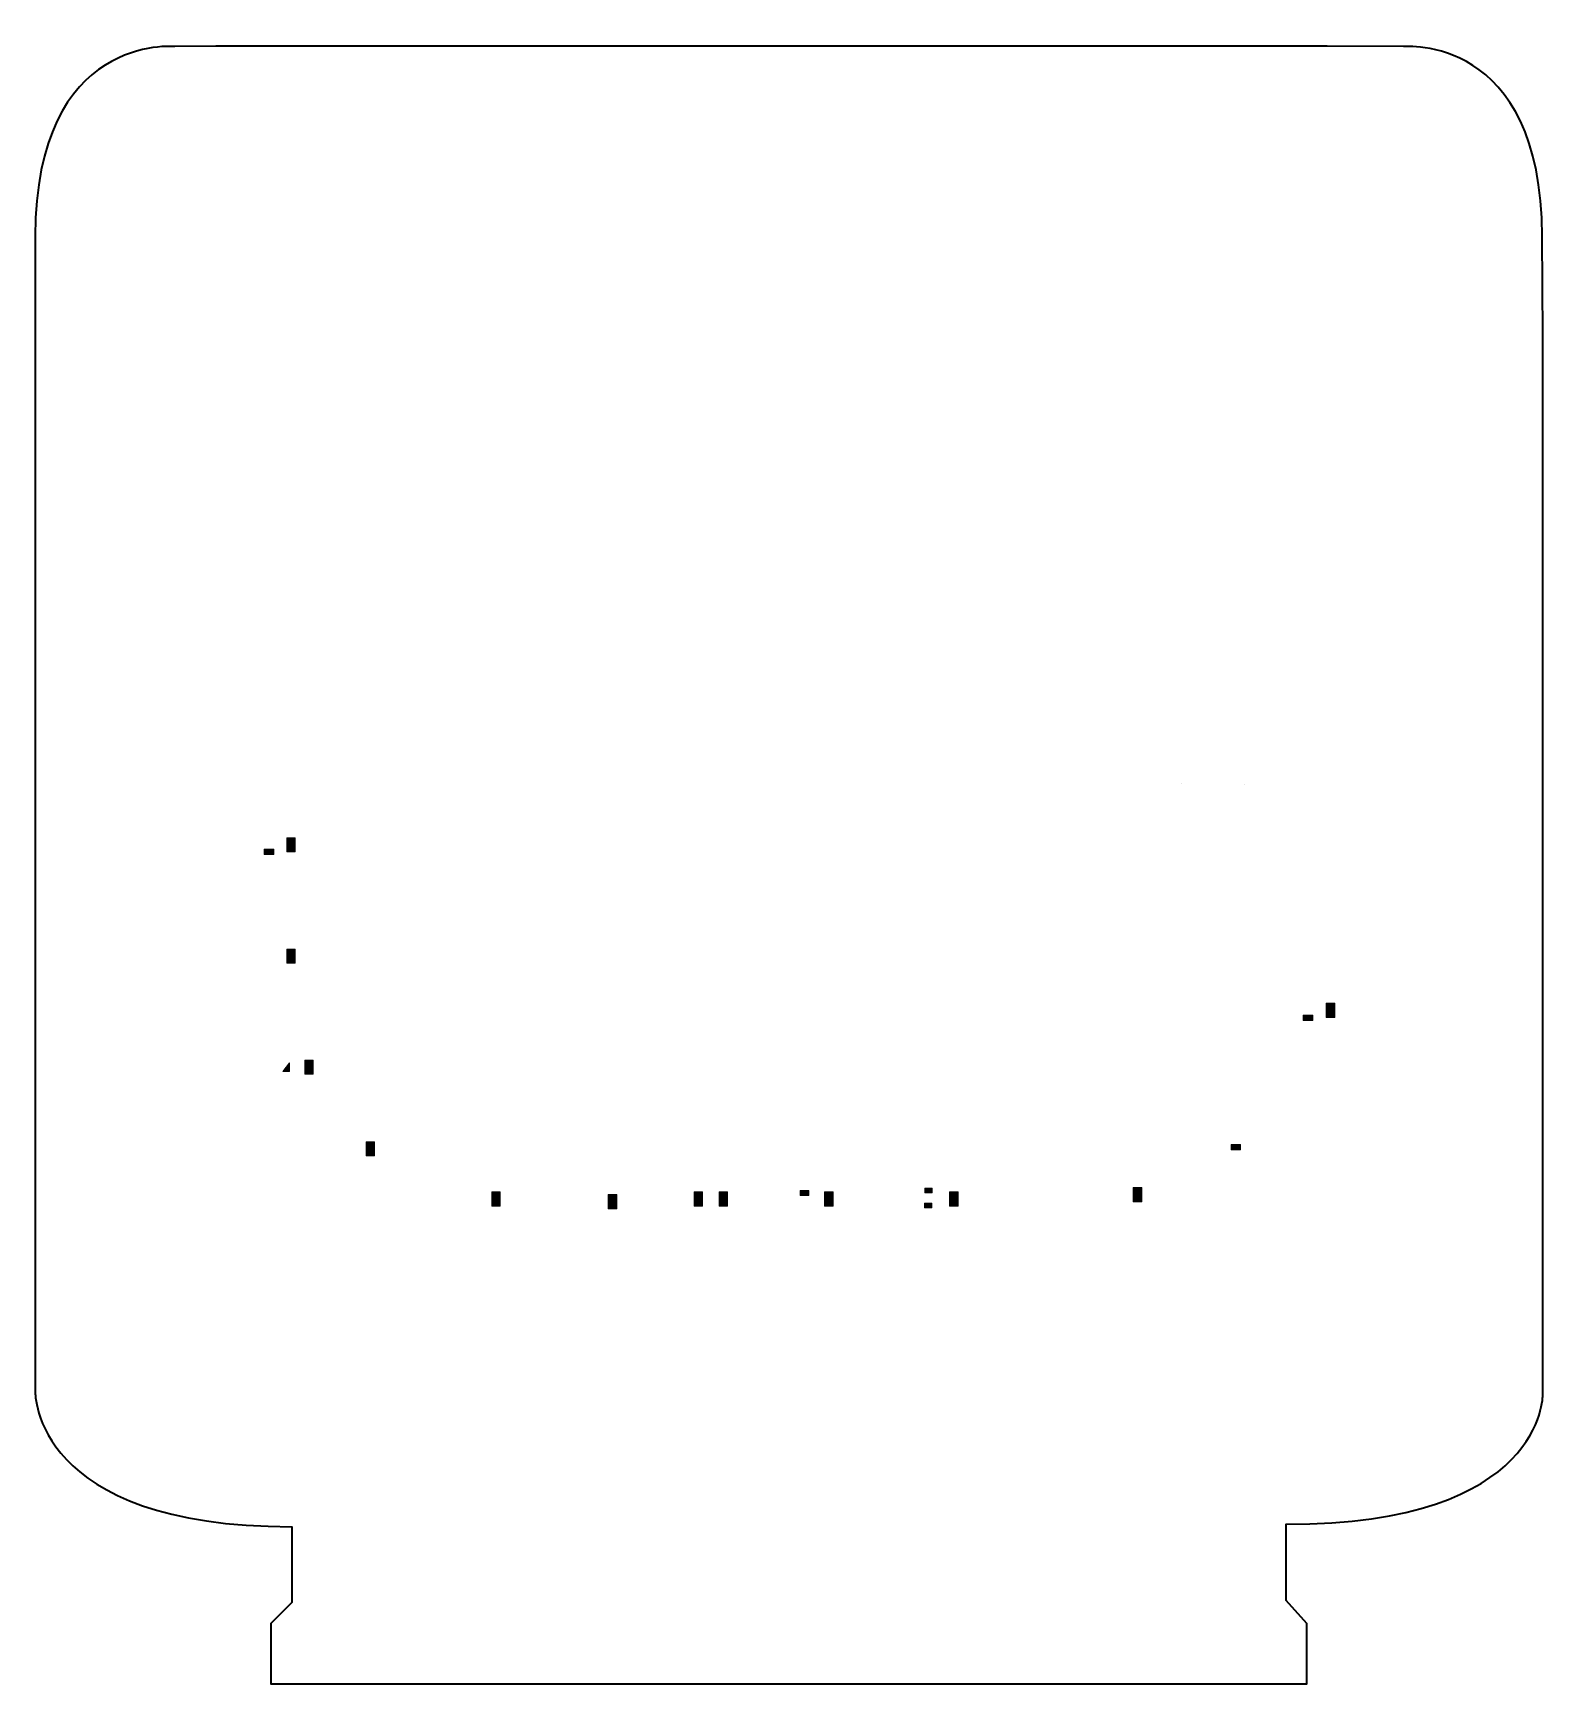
# Model space of a CAD drawing. Header units: inches. Extents: x 46 to 178, y -208 to -64.
import ezdxf

# ---------------------------------------------------------------- set-up
doc = ezdxf.new("R2010")
doc.units = ezdxf.units.IN
doc.header["$MEASUREMENT"] = 0
doc.layers.add('EXes and OHs They Haunt Me', color=7, linetype='Continuous')

msp = doc.modelspace()

# ---------------------------------------------------------------- hatches: boundary and pattern name
at = {"layer": 'EXes and OHs They Haunt Me', "true_color": 0x009344}
h = msp.add_hatch(color=114, dxfattribs=at)
h.dxf.hatch_style = 2
h.paths.add_polyline_path([(67.76, -133.91), (67.76, -135.14), (68.5, -135.14), (68.5, -133.91)])
h = msp.add_hatch(color=114, dxfattribs=at)
h.dxf.hatch_style = 2
h.paths.add_polyline_path([(65.8, -134.91), (65.8, -135.38), (66.64, -135.38), (66.64, -134.91)])
h = msp.add_hatch(color=114, dxfattribs=at)
h.dxf.hatch_style = 2
h.paths.add_polyline_path([(67.76, -143.64), (67.76, -144.87), (68.5, -144.87), (68.5, -143.64)])
h = msp.add_hatch(color=114, dxfattribs=at)
h.dxf.hatch_style = 2
h.paths.add_polyline_path([(158.66, -148.37), (158.66, -149.61), (159.41, -149.61), (159.41, -148.37)])
h = msp.add_hatch(color=114, dxfattribs=at)
h.dxf.hatch_style = 2
h.paths.add_polyline_path([(156.66, -149.42), (156.66, -149.89), (157.5, -149.89), (157.5, -149.42)])
h = msp.add_hatch(color=114, dxfattribs=at)
h.dxf.hatch_style = 2
h.paths.add_polyline_path([(67.99, -153.6), (67.43, -154.35), (67.99, -154.35)])
h = msp.add_hatch(color=114, dxfattribs=at)
h.dxf.hatch_style = 2
h.paths.add_polyline_path([(69.34, -153.35), (69.34, -154.59), (70.08, -154.59), (70.08, -153.35)])
h = msp.add_hatch(color=114, dxfattribs=at)
h.dxf.hatch_style = 2
h.paths.add_polyline_path([(74.7, -160.49), (74.7, -161.73), (75.44, -161.73), (75.44, -160.49)])
h = msp.add_hatch(color=114, dxfattribs=at)
h.dxf.hatch_style = 2
h.paths.add_polyline_path([(150.34, -160.73), (150.34, -161.2), (151.17, -161.2), (151.17, -160.73)])
h = msp.add_hatch(color=114, dxfattribs=at)
h.dxf.hatch_style = 2
h.paths.add_polyline_path([(123.56, -164.54), (123.56, -164.97), (124.21, -164.97), (124.21, -164.54)])
h = msp.add_hatch(color=114, dxfattribs=at)
h.dxf.hatch_style = 2
h.paths.add_polyline_path([(141.78, -164.5), (141.78, -165.73), (142.53, -165.73), (142.53, -164.5)])
h = msp.add_hatch(color=114, dxfattribs=at)
h.dxf.hatch_style = 2
h.paths.add_polyline_path([(85.69, -164.88), (85.69, -166.11), (86.43, -166.11), (86.43, -164.88)])
h = msp.add_hatch(color=114, dxfattribs=at)
h.dxf.hatch_style = 2
h.paths.add_polyline_path([(95.88, -165.11), (95.88, -166.35), (96.62, -166.35), (96.62, -165.11)])
h = msp.add_hatch(color=114, dxfattribs=at)
h.dxf.hatch_style = 2
h.paths.add_polyline_path([(103.39, -164.88), (103.39, -166.11), (104.13, -166.11), (104.13, -164.88)])
h = msp.add_hatch(color=114, dxfattribs=at)
h.dxf.hatch_style = 2
h.paths.add_polyline_path([(105.57, -164.88), (105.57, -166.11), (106.31, -166.11), (106.31, -164.88)])
h = msp.add_hatch(color=114, dxfattribs=at)
h.dxf.hatch_style = 2
h.paths.add_polyline_path([(112.67, -164.75), (112.67, -165.19), (113.42, -165.19), (113.42, -164.75)])
h = msp.add_hatch(color=114, dxfattribs=at)
h.dxf.hatch_style = 2
h.paths.add_polyline_path([(114.8, -164.88), (114.8, -166.11), (115.54, -166.11), (115.54, -164.88)])
h = msp.add_hatch(color=114, dxfattribs=at)
h.dxf.hatch_style = 2
h.paths.add_polyline_path([(123.53, -165.85), (123.53, -166.28), (124.18, -166.28), (124.18, -165.85)])
h = msp.add_hatch(color=114, dxfattribs=at)
h.dxf.hatch_style = 2
h.paths.add_polyline_path([(125.73, -164.88), (125.73, -166.11), (126.48, -166.11), (126.48, -164.88)])

# ---------------------------------------------------------------- linework, layer by layer
at = {"layer": 'EXes and OHs They Haunt Me', "color": 179, "lineweight": 35, "true_color": 0x231f20}
for points in [[(145.99, -129.16), (145.99, -129.16)], [(151.52, -129.29), (151.52, -129.29)]]:
    msp.add_lwpolyline(points, dxfattribs=at)
at = {"layer": 'EXes and OHs They Haunt Me', "lineweight": 0}
for points in [[(67.76, -133.91), (67.76, -135.14), (68.5, -135.14), (68.5, -133.91), (67.76, -133.91)], [(65.8, -134.91), (65.8, -135.38), (66.64, -135.38), (66.64, -134.91), (65.8, -134.91)], [(67.76, -143.64), (67.76, -144.87), (68.5, -144.87), (68.5, -143.64), (67.76, -143.64)], [(158.66, -148.37), (158.66, -149.61), (159.41, -149.61), (159.41, -148.37), (158.66, -148.37)], [(156.66, -149.42), (156.66, -149.89), (157.5, -149.89), (157.5, -149.42), (156.66, -149.42)], [(67.99, -153.6), (67.43, -154.35), (67.99, -154.35), (67.99, -153.6)], [(69.34, -153.35), (69.34, -154.59), (70.08, -154.59), (70.08, -153.35), (69.34, -153.35)], [(74.7, -160.49), (74.7, -161.73), (75.44, -161.73), (75.44, -160.49), (74.7, -160.49)], [(150.34, -160.73), (150.34, -161.2), (151.17, -161.2), (151.17, -160.73), (150.34, -160.73)], [(123.56, -164.54), (123.56, -164.97), (124.21, -164.97), (124.21, -164.54), (123.56, -164.54)], [(141.78, -164.5), (141.78, -165.73), (142.53, -165.73), (142.53, -164.5), (141.78, -164.5)], [(85.69, -164.88), (85.69, -166.11), (86.43, -166.11), (86.43, -164.88), (85.69, -164.88)], [(95.88, -165.11), (95.88, -166.35), (96.62, -166.35), (96.62, -165.11), (95.88, -165.11)], [(103.39, -164.88), (103.39, -166.11), (104.13, -166.11), (104.13, -164.88), (103.39, -164.88)], [(105.57, -164.88), (105.57, -166.11), (106.31, -166.11), (106.31, -164.88), (105.57, -164.88)], [(112.67, -164.75), (112.67, -165.19), (113.42, -165.19), (113.42, -164.75), (112.67, -164.75)], [(114.8, -164.88), (114.8, -166.11), (115.54, -166.11), (115.54, -164.88), (114.8, -164.88)], [(123.53, -165.85), (123.53, -166.28), (124.18, -166.28), (124.18, -165.85), (123.53, -165.85)], [(125.73, -164.88), (125.73, -166.11), (126.48, -166.11), (126.48, -164.88), (125.73, -164.88)]]:
    msp.add_lwpolyline(points, dxfattribs=at)
at = {"layer": 'EXes and OHs They Haunt Me', "color": 179, "lineweight": 35, "true_color": 0x231f20}
msp.add_open_spline([(177.6, -89.96), (177.6, -89.96), (177.6, -181.74), (177.6, -181.74), (177.6, -181.74), (177.6, -182.63), (177.6, -182.63), (177.6, -182.63), (177.79, -193.94), (155.16, -193.94), (155.16, -193.94), (155.16, -194.65), (155.16, -194.65), (155.16, -194.65), (155.16, -200.6), (155.16, -200.6), (155.16, -200.6), (156.98, -202.61), (156.98, -202.61), (156.98, -202.61), (156.98, -207.08), (156.98, -207.08), (156.98, -207.08), (156.98, -207.9), (156.98, -207.9), (156.98, -207.9), (66.38, -207.9), (66.38, -207.9), (66.38, -207.9), (66.38, -202.61), (66.38, -202.61), (66.38, -202.61), (68.2, -200.77), (68.2, -200.77), (68.2, -200.77), (68.2, -194.15), (68.2, -194.15), (45.57, -194.15), (45.77, -182.39), (45.77, -182.39), (45.77, -182.39), (45.77, -174.86), (45.77, -174.86), (45.77, -174.86), (45.77, -89.78), (45.77, -89.78), (45.77, -89.78), (45.77, -81.32), (45.77, -81.32), (45.77, -63.54), (57.97, -64.72), (57.97, -64.72), (57.97, -64.72), (61.56, -64.7), (61.56, -64.7), (61.56, -64.7), (158.75, -64.7), (158.75, -64.7), (158.75, -64.7), (165.43, -64.72), (165.43, -64.72), (165.43, -64.72), (177.54, -63.58), (177.54, -81.32), (177.54, -81.32), (177.6, -89.96), (177.6, -89.96)], degree=3, knots=[0, 0, 0, 0, 1, 1, 1, 2, 2, 2, 3, 3, 3, 4, 4, 4, 5, 5, 5, 6, 6, 6, 7, 7, 7, 8, 8, 8, 9, 9, 9, 10, 10, 10, 11, 11, 11, 12, 12, 12, 13, 13, 13, 14, 14, 14, 15, 15, 15, 16, 16, 16, 17, 17, 17, 18, 18, 18, 19, 19, 19, 20, 20, 20, 21, 21, 21, 22, 22, 22, 22], dxfattribs=at)

doc.saveas('drawing.dxf')
